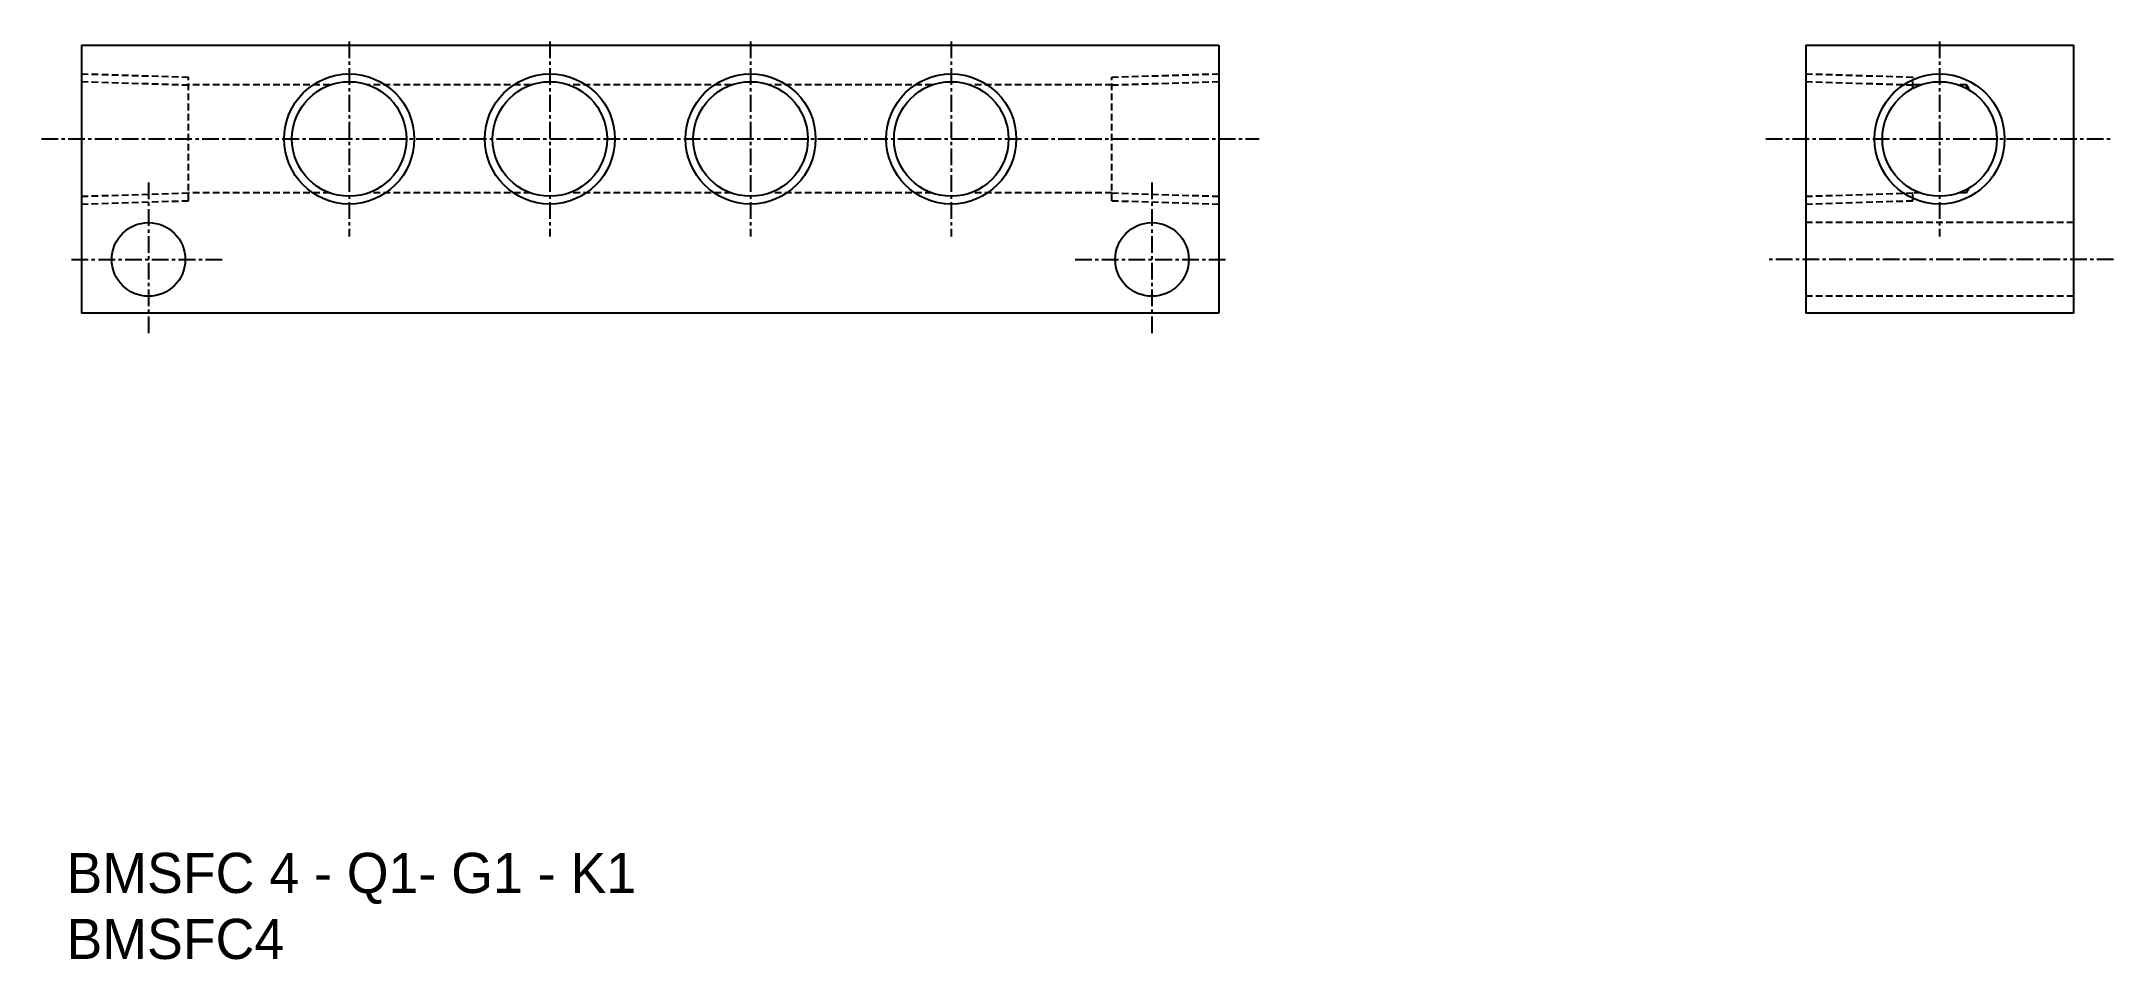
# Model space of a CAD drawing. Extents: x 582 to 737, y 521 to 590.
import ezdxf

# ---------------------------------------------------------------- set-up
doc = ezdxf.new("R2010")
doc.units = 0
doc.linetypes.add('CENTER', pattern=[2, 1.25, -0.25, 0.25, -0.25])
doc.linetypes.add('DASHED', pattern=[0.75, 0.5, -0.25])
doc.layers.get('0').update_dxf_attribs({"linetype": 'CONTINUOUS'})
doc.layers.add('CENTER', color=1, linetype='CENTER')

msp = doc.modelspace()

# ---------------------------------------------------------------- linework, layer by layer
at = {"color": 7, "linetype": 'CONTINUOUS'}
for p, q in [((584.68, 589.37), (669.68, 589.37)), ((584.68, 589.37), (584.68, 569.37)), ((669.68, 589.37), (669.68, 569.37)), ((713.55, 589.37), (713.55, 569.37)), ((713.55, 589.37), (733.55, 589.37)), ((733.55, 589.37), (733.55, 569.37)), ((669.68, 569.37), (584.68, 569.37)), ((733.55, 569.37), (713.55, 569.37))]:
    msp.add_line(p, q, dxfattribs=at)
at = {"color": 3, "linetype": 'DASHED'}
for p, q in [((584.68, 587.24), (592.68, 586.99)), ((592.68, 577.76), (592.68, 586.99)), ((661.68, 586.99), (669.68, 587.24)), ((661.68, 577.76), (661.68, 586.99)), ((713.55, 587.24), (721.55, 586.99)), ((721.55, 586.16), (721.55, 586.99)), ((584.68, 586.66), (592.68, 586.41)), ((603.24, 586.41), (592.68, 586.41)), ((618.24, 586.41), (606.12, 586.41)), ((627.18, 586.41), (621.12, 586.41)), ((633.24, 586.41), (627.18, 586.41)), ((648.24, 586.41), (636.12, 586.41)), ((661.68, 586.41), (651.12, 586.41)), ((661.68, 586.41), (669.68, 586.66)), ((713.55, 586.66), (721.55, 586.41)), ((722.11, 586.41), (721.55, 586.41)), ((725.55, 586.41), (724.99, 586.41)), ((725.55, 586.41), (725.76, 586.04)), ((725.55, 586.41), (725.55, 586.16)), ((727.83, 582.45), (727.88, 582.37)), ((727.83, 582.29), (727.88, 582.37)), ((584.68, 578.09), (592.68, 578.34)), ((584.68, 577.51), (592.68, 577.76)), ((603.24, 578.34), (592.68, 578.34)), ((618.24, 578.34), (606.12, 578.34)), ((627.18, 578.34), (621.12, 578.34)), ((633.24, 578.34), (627.18, 578.34)), ((648.24, 578.34), (636.12, 578.34)), ((661.68, 578.34), (651.12, 578.34)), ((661.68, 578.34), (669.68, 578.09)), ((661.68, 577.76), (669.68, 577.51)), ((713.55, 578.09), (721.55, 578.34)), ((713.55, 577.51), (721.55, 577.76)), ((721.55, 577.76), (721.55, 578.59)), ((722.11, 578.34), (721.55, 578.34)), ((725.55, 578.34), (724.99, 578.34)), ((725.55, 578.34), (725.76, 578.7)), ((725.55, 578.59), (725.55, 578.34)), ((733.55, 576.12), (713.55, 576.12)), ((733.55, 570.62), (713.55, 570.62))]:
    msp.add_line(p, q, dxfattribs=at)
at = {"color": 3, "linetype": 'CONTINUOUS'}
for centre in [(604.68, 582.37), (619.68, 582.37), (634.68, 582.37), (649.68, 582.37), (723.55, 582.37)]:
    msp.add_circle(centre, 4.86, dxfattribs=at)
at = {"color": 7, "linetype": 'CONTINUOUS'}
for centre, radius in [((604.68, 582.37), 4.28), ((619.68, 582.37), 4.28), ((634.68, 582.37), 4.28), ((649.68, 582.37), 4.28), ((723.55, 582.37), 4.28), ((589.68, 573.37), 2.75), ((664.68, 573.37), 2.75)]:
    msp.add_circle(centre, radius, dxfattribs=at)
at = {"layer": 'CENTER'}
for p, q in [((604.68, 589.66), (604.68, 575.09)), ((619.68, 589.66), (619.68, 575.09)), ((634.68, 589.66), (634.68, 575.09)), ((649.68, 589.66), (649.68, 575.09)), ((723.55, 589.66), (723.55, 575.09)), ((581.68, 582.37), (672.68, 582.37)), ((710.55, 582.37), (736.55, 582.37)), ((589.68, 579.12), (589.68, 567.62)), ((664.68, 579.12), (664.68, 567.62)), ((583.93, 573.37), (595.43, 573.37)), ((658.93, 573.37), (670.43, 573.37)), ((736.55, 573.37), (710.55, 573.37))]:
    msp.add_line(p, q, dxfattribs=at)

# ---------------------------------------------------------------- texts
at = {"color": 7, "linetype": 'CONTINUOUS'}
for s, p in [('BMSFC 4 - Q1- G1 - K1', (583.55, 526.04)), ('BMSFC4', (583.55, 521.11))]:
    msp.add_text(s, height=3, dxfattribs=at).set_placement(p)

doc.saveas('drawing.dxf')
